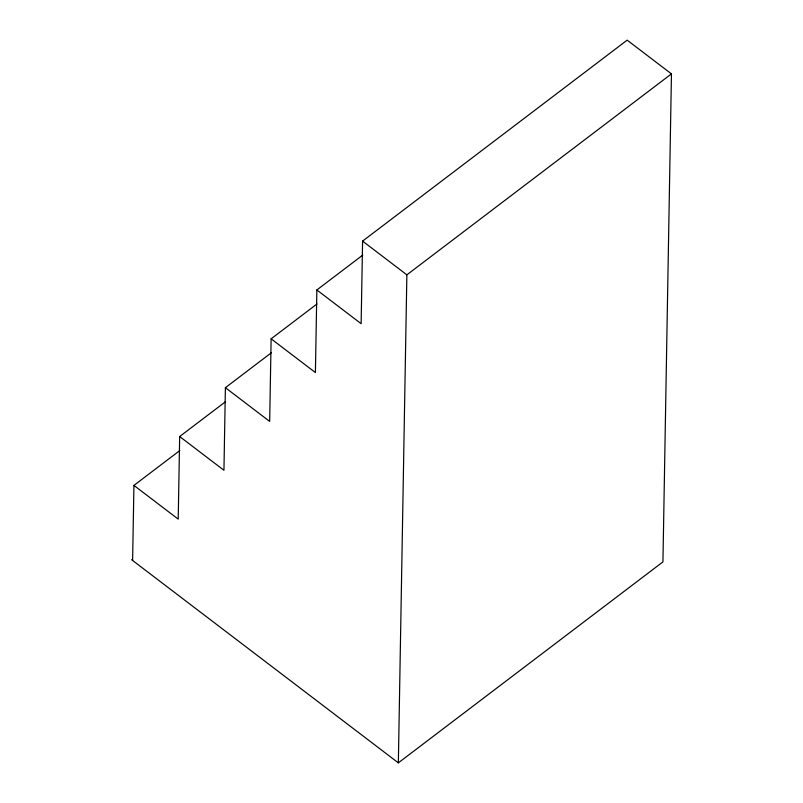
<?xml version="1.0" encoding="UTF-8"?>
<svg xmlns="http://www.w3.org/2000/svg" width="803" height="803" viewBox="0 0 803 803"><rect width="100%" height="100%" fill="white"/><g stroke="black" fill="none" stroke-linecap="round" stroke-linejoin="round"><path stroke-width="1.2" d="M132.615 560.484L133.93 485.403L179.852 450.523M225.583 401.661L179.661 436.541L178.216 519.129L133.93 485.403M271.314 352.798L225.392 387.688L223.947 470.277L179.661 436.541M317.044 303.946L271.123 338.826L269.678 421.414L225.392 387.688M362.775 255.083L316.854 289.963L315.408 372.552L271.123 338.826M131.551 559.671L398.348 762.85L662.937 561.889L671.449 73.876L627.163 40.15L362.585 241.111L361.139 323.689L316.854 289.963M398.348 762.85L406.87 274.837L671.449 73.876M362.585 241.111L406.87 274.837"/></g></svg>
